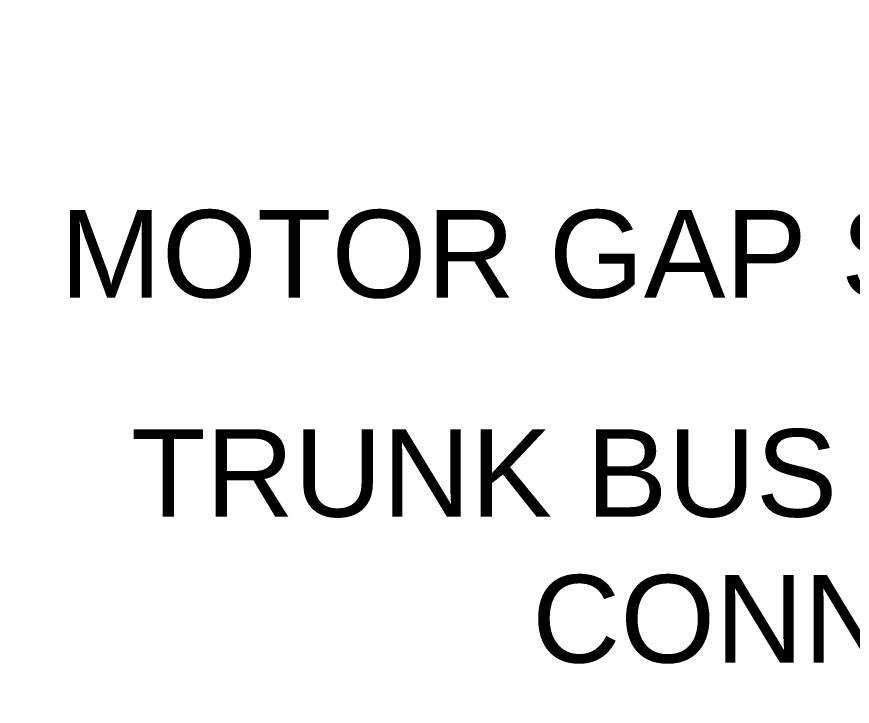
# Model space of a CAD drawing. Header units: feet. Extents: x -12372 to 90117, y -14865 to 4121.
# Drawn here: x 1457.5 to 1648.5, y 2346.6 to 2504.3 of the extents above; entities that cross this region are included whole.
import ezdxf
from ezdxf import colors
from ezdxf.entities.mleader import LeaderData, LeaderLine
from ezdxf.math import Vec2, Vec3

# ---------------------------------------------------------------- set-up
doc = ezdxf.new("R2010")
doc.units = ezdxf.units.FT
doc.header["$MEASUREMENT"] = 0
doc.layers.add('G-ANNO-TEXT', color=1, linetype='Continuous')
doc.styles.add('NEI-A', font='arial.ttf')

msp = doc.modelspace()

# ---------------------------------------------------------------- leaders
at = {"layer": 'G-ANNO-TEXT'}
ml = msp.add_multileader_mtext('Standard', dxfattribs=at)
ml.set_content('TRUNK BUS OVERMOLDED CONNECTION (TYP.)', color=256, style='NEI-A')
ml.set_leader_properties()
ml.build(insert=Vec2(0, 0))
ml.multileader.update_dxf_attribs({"dogleg_length": 0.36, "arrow_head_size": 22.51})
ctx = ml.context
ctx.base_point, ctx.char_height, ctx.arrow_head_size, ctx.landing_gap_size, ctx.plane_origin = Vec3(1462.67, 2397.03, -22.9), 20, 22.51, 23.05, Vec3(9548.86, -3174.83, -22.9)
ctx.text_align_type = 2
notes = []
notes.append((ctx, [(1, (1, 1, 0), (1920.65, 2397.03, -22.9), (-1, 0), 46.1, [(0, [(2034.99, 2502.16, -22.9), (2051.79, 2485.2, -22.9)], 0, [])])]))
ctx.mtext.insert, ctx.mtext.width, ctx.mtext.alignment, ctx.mtext.flow_direction = Vec3(1851.5, 2409.97, -22.9), 375.452, 3, 5
ctx.mtext.has_bg_fill, ctx.mtext.bg_color, ctx.mtext.bg_scale_factor, ctx.mtext.bg_transparency, ctx.mtext.use_window_bg_color = 1, -1073741824, 1.5, 0, 1
for ctx, leaders in notes:
    for number, flags, end, landing, length, lines in leaders:
        leader = LeaderData()
        leader.index, (leader.has_last_leader_line, leader.has_dogleg_vector, leader.attachment_direction) = number, flags
        leader.last_leader_point, leader.dogleg_vector, leader.dogleg_length = Vec3(end), Vec3(landing), length
        for number, points, colour, breaks in lines:
            line = LeaderLine()
            line.index, line.vertices, line.color, line.breaks = number, Vec3.list(points), colors.encode_raw_color(colour), breaks
            leader.lines.append(line)
        ctx.leaders.append(leader)

# ---------------------------------------------------------------- next in the draw order: leaders
ml = msp.add_multileader_mtext('Standard', dxfattribs=at)
ml.set_content('MOTOR GAP STRING JUMPER', color=256, style='NEI-A')
ml.set_leader_properties()
ml.build(insert=Vec2(0, 0))
ml.multileader.update_dxf_attribs({"dogleg_length": 0.36, "arrow_head_size": 22.51})
ctx = ml.context
ctx.base_point, ctx.char_height, ctx.arrow_head_size, ctx.landing_gap_size, ctx.plane_origin = Vec3(1446.7, 2449.89, -22.9), 20, 22.51, 23.05, Vec3(9654.59, -2999.02, -22.9)
ctx.text_align_type = 2
notes = []
notes.append((ctx, [(1, (1, 1, 0), (1943.17, 2449.89, -22.9), (-1, 0), 46.1, [(0, [(2038.01, 2592.78, -22.9)], 0, [])])]))
ctx.mtext.insert, ctx.mtext.width, ctx.mtext.alignment, ctx.mtext.flow_direction = Vec3(1874.02, 2460.06, -22.9), 406.5438, 3, 5
ctx.mtext.has_bg_fill, ctx.mtext.bg_color, ctx.mtext.bg_scale_factor, ctx.mtext.bg_transparency, ctx.mtext.use_window_bg_color = 1, -1073741824, 1.5, 0, 1
for ctx, leaders in notes:
    for number, flags, end, landing, length, lines in leaders:
        leader = LeaderData()
        leader.index, (leader.has_last_leader_line, leader.has_dogleg_vector, leader.attachment_direction) = number, flags
        leader.last_leader_point, leader.dogleg_vector, leader.dogleg_length = Vec3(end), Vec3(landing), length
        for number, points, colour, breaks in lines:
            line = LeaderLine()
            line.index, line.vertices, line.color, line.breaks = number, Vec3.list(points), colors.encode_raw_color(colour), breaks
            leader.lines.append(line)
        ctx.leaders.append(leader)

doc.saveas('drawing.dxf')
